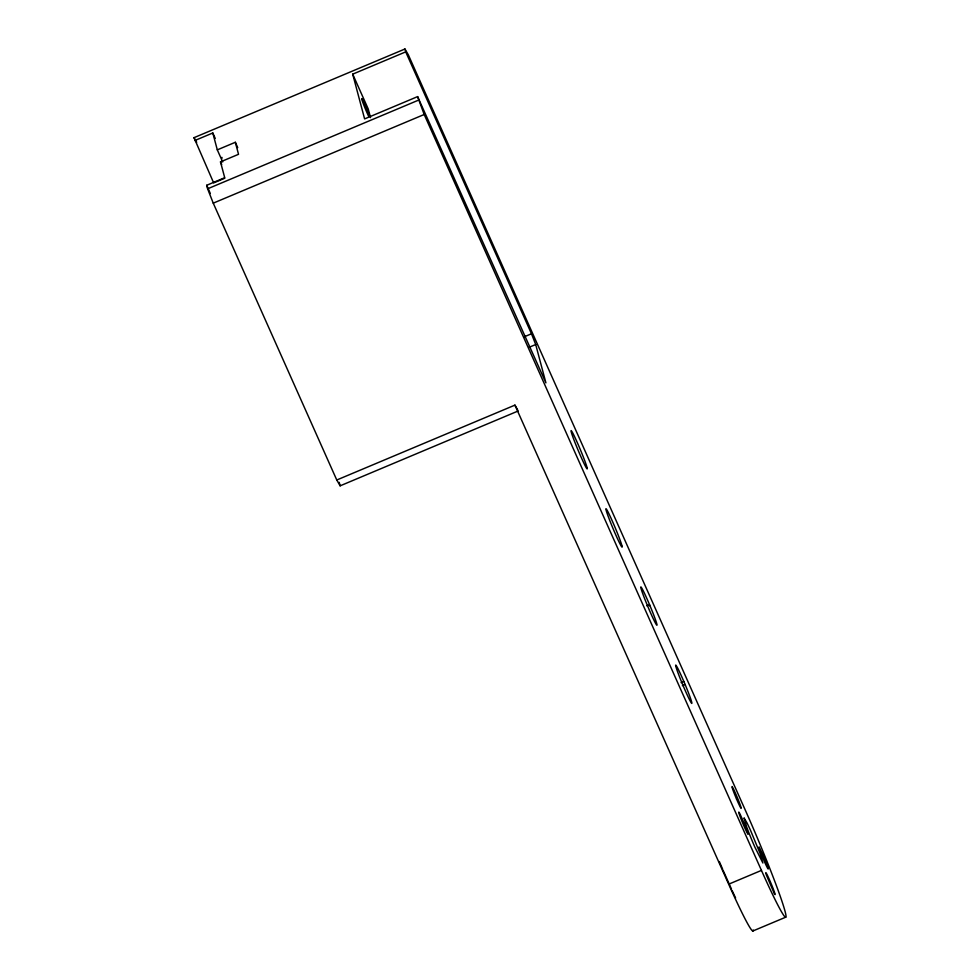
<?xml version="1.0" encoding="UTF-8"?>
<svg xmlns="http://www.w3.org/2000/svg" width="980" height="980" viewBox="0 0 980 980"><rect width="100%" height="100%" fill="white"/><g stroke="black" fill="none" stroke-linecap="round" stroke-linejoin="round"><path stroke-width="1.47" d="M224.763 178.238L213.665 182.905L194.003 137.678L404.948 49L408.317 54.819L745.572 810.742A83.116 4.557 67.2 0 1 785.017 911.18A83.116 4.557 67.2 0 1 761.448 870.399L424.193 114.489L417.615 96.616L364.609 118.899L352.702 74.162L405.72 51.867L404.948 49M194.775 140.544L212.807 132.974L215.245 138.437M222.705 161.97L217.303 149.867L235.335 142.284L237.724 147.625M518.285 410.938L340.134 485.835L336.765 480.004L213.248 203.154L207.613 188.809L206.682 185.293L224.714 177.711L220.5 161.884L238.532 154.301L235.335 142.284M207.613 188.809L418.558 100.132M213.248 203.154L424.193 114.489M524.508 336.704L531.479 333.776L405.72 51.867M528.735 347.459L535.705 344.531L531.479 333.776M336.765 480.004L514.929 405.12L517.612 409.775M681.1 682.631L683.832 681.492L685.106 684.481A20.776 1.139 67.2 0 1 691.513 701.423L691.794 702.538A20.776 1.139 67.2 0 1 685.596 691.353A20.776 1.139 67.2 0 1 676.016 667.074L675.735 665.947A20.776 1.139 67.2 0 1 676.065 665.359L677.241 667.282A20.776 1.139 67.2 0 1 683.832 681.492M682.374 685.633L685.106 684.481M514.929 405.12L728.667 884.193L761.448 870.399M752.861 931L785.654 917.219M646.812 605.848L649.593 604.819M194.003 137.678L196.698 142.333M731.497 889.142L723.326 870.804M417.615 96.616L545.909 382.886L535.705 344.531M352.702 74.162L368.223 108.952L370.526 117.588M220.5 161.884L221.701 164.579M206.682 185.293L210.333 193.489M339.19 482.319L340.134 485.835M212.807 132.974L217.303 149.867M368.603 116.265A11.87 0.649 67.2 0 1 361.73 98.98A11.87 0.649 67.2 0 1 367.61 110.887L368.725 113.656A11.87 0.649 67.2 0 1 369.668 116.142M753.204 929.971A83.116 4.557 67.2 0 1 728.667 884.193M221.946 158.258A11.87 0.649 67.2 0 1 221.982 157.486M735.6 897.999A74.211 4.079 67.2 0 1 732.121 890.526M722.762 869.505A74.211 4.079 67.2 0 1 719.345 861.543M744.139 818.129L746.699 827.059A24.341 1.335 67.2 0 0 754.87 847.137L762.893 863.013L760.333 854.082L750.692 830.746A24.341 1.335 67.2 0 0 746.883 822.649L744.139 818.129M748.034 833.919L747.863 833.943A11.87 0.649 67.2 0 1 741.015 818.949A11.87 0.649 67.2 0 1 740.17 814.343L744.665 824.425A11.87 0.649 67.2 0 1 748.034 833.919M759.169 847.21L758.986 847.235A11.87 0.649 67.2 0 0 765.882 864.801L766.862 866.81A11.87 0.649 67.2 0 0 768.124 868.17L767.683 866.724A11.87 0.649 67.2 0 0 763.702 856.569L759.169 847.21M774.433 893.834L766.385 875.054A11.87 0.649 67.2 0 1 770.513 882.184L771.713 885.038A11.87 0.649 67.2 0 1 774.433 893.834M650.23 606.326L648.956 603.325A20.776 1.139 67.2 0 0 640.859 587.792L641.153 588.907A20.776 1.139 67.2 0 0 650.72 613.198A20.776 1.139 67.2 0 0 656.918 624.383L656.637 623.268A20.776 1.139 67.2 0 0 650.23 606.326M736.519 798.97L735.319 796.103A11.87 0.649 67.2 0 1 732.599 787.32A11.87 0.649 67.2 0 1 739.912 804.066L740.635 806.099A11.87 0.649 67.2 0 1 736.519 798.97M622.055 546.215L621.761 545.101A20.776 1.139 67.2 0 0 612.194 520.809A20.776 1.139 67.2 0 0 605.983 509.625L606.277 510.739A20.776 1.139 67.2 0 0 615.844 535.031A20.776 1.139 67.2 0 0 622.055 546.215M587.179 468.048L586.885 466.933A20.776 1.139 67.2 0 0 577.318 442.642A20.776 1.139 67.2 0 0 571.12 431.457L571.401 432.572A20.776 1.139 67.2 0 0 580.981 456.864A20.776 1.139 67.2 0 0 587.179 468.048"/></g></svg>
